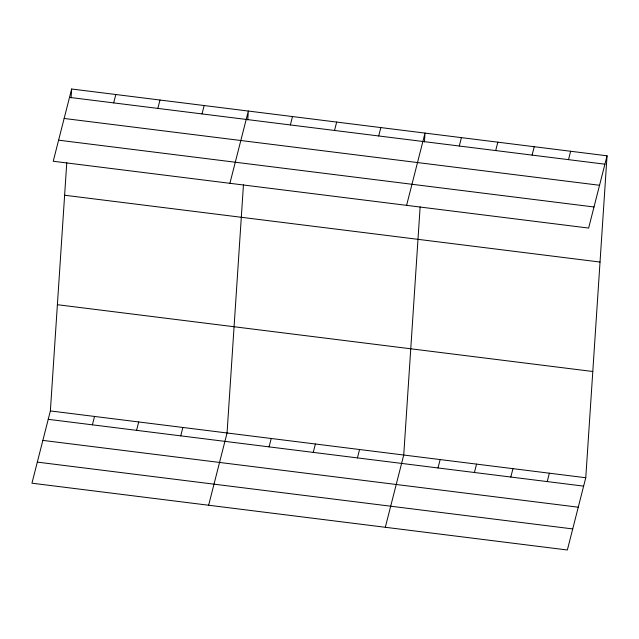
<?xml version="1.0" encoding="UTF-8"?>
<svg xmlns="http://www.w3.org/2000/svg" width="639" height="639" viewBox="0 0 639 639"><rect width="100%" height="100%" fill="white"/><g stroke="black" fill="none" stroke-linecap="round" stroke-linejoin="round"><path stroke-width="0.96" d="M607.05 155.804L588.631 228.067L53.229 161.26L71.648 89.005L607.05 155.804L585.771 477.74L567.352 549.995L31.95 483.196L50.369 410.933L66.768 162.777M71.057 97.855L71.648 89.005M243.451 184.823L227.053 432.978L208.633 505.241M247.74 119.9L248.331 111.05L229.912 183.305M420.135 206.868L403.736 455.024L385.317 527.287M424.424 141.946L425.015 133.096L406.596 205.351M113.678 102.895L115.819 94.516M157.849 108.406L159.99 100.027M92.399 424.831L94.54 416.444M202.02 113.918L204.16 105.539M136.57 430.343L138.711 421.956M180.741 435.854L182.882 427.467M290.362 124.94L292.502 116.562M334.532 130.452L336.673 122.073M269.083 446.877L271.224 438.49M378.703 135.963L380.844 127.584M313.254 452.388L315.394 444.001M357.425 457.899L359.565 449.513M459.281 146.019L461.422 137.633M495.688 150.564L497.829 142.177M438.003 467.956L440.143 459.569M532.095 155.109L534.236 146.722M474.41 472.493L476.55 464.114M568.502 159.646L570.643 151.267M510.825 477.037L512.957 468.651M547.232 481.582L549.364 473.195M69.507 97.384L604.909 164.191M64.132 118.463L599.542 185.27M58.596 140.181L594.006 206.988M64.627 195.238L600.029 262.046M57.39 304.699L592.792 371.499M50.369 410.933L585.771 477.74M48.229 419.32L583.639 486.127M42.861 440.399L578.263 507.206M37.326 462.117L572.728 528.924"/></g></svg>
